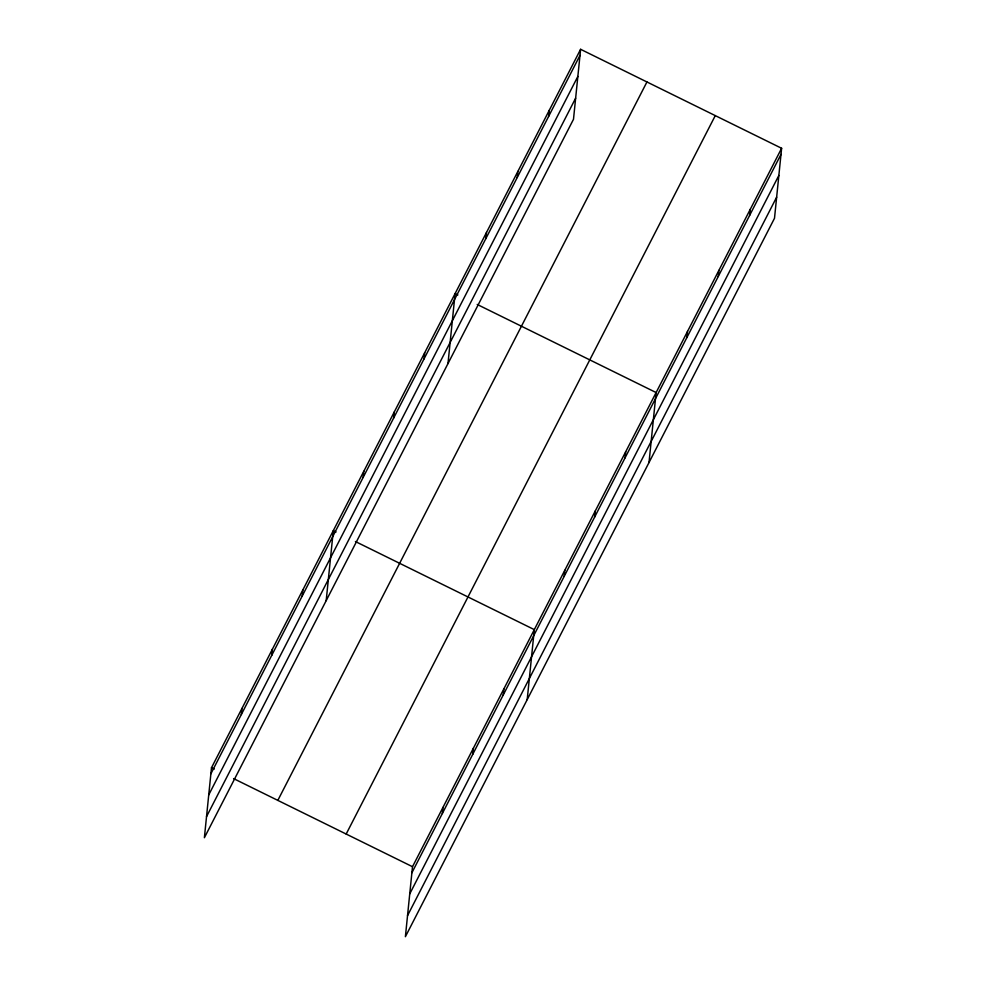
<?xml version="1.0" encoding="UTF-8"?>
<svg xmlns="http://www.w3.org/2000/svg" width="986" height="986" viewBox="0 0 986 986"><rect width="100%" height="100%" fill="white"/><g stroke="black" fill="none" stroke-linecap="round" stroke-linejoin="round"><path stroke-width="1.48" d="M580.606 49.3L211.497 767.724L204.385 837.718L573.495 119.294L580.606 49.3L781.615 148.282L774.503 218.276L405.394 936.7L412.505 866.706L781.615 148.282M241.336 714.53L241.952 708.453M271.779 655.259L272.395 649.182M302.234 595.988L302.85 589.911M326.193 600.634L333.305 530.641L336.066 532.009M363.131 477.446L363.748 471.37M393.587 418.175L394.203 412.099M424.042 358.904L424.658 352.828M447.989 363.563L455.101 293.569L457.874 294.925M485.864 238.575L486.48 232.499M442.344 813.512L442.96 807.435M517.231 177.505L517.847 171.428M472.799 754.241L473.416 748.164M548.61 116.447L549.227 110.37M503.242 694.97L503.858 688.894M527.202 699.616L534.313 629.623L355.416 541.536M564.152 576.428L564.768 570.352M594.595 517.157L595.211 511.081M625.05 457.886L625.666 451.822M649.01 462.545L656.121 392.551L477.212 304.452M686.872 337.557L687.488 331.481M718.252 276.487L718.868 270.411M749.619 215.429L750.235 209.352M210.881 773.8L579.978 55.376M208.736 794.889L577.845 76.464M206.53 816.618L575.627 98.206M277.83 800.385L646.939 81.961M346.172 834.045L715.281 115.621M411.889 872.783L780.998 154.358M409.745 893.871L778.854 175.446M407.538 915.612L776.648 197.188M211.497 767.724L214.258 769.08M233.608 778.607L412.505 866.706"/></g></svg>
